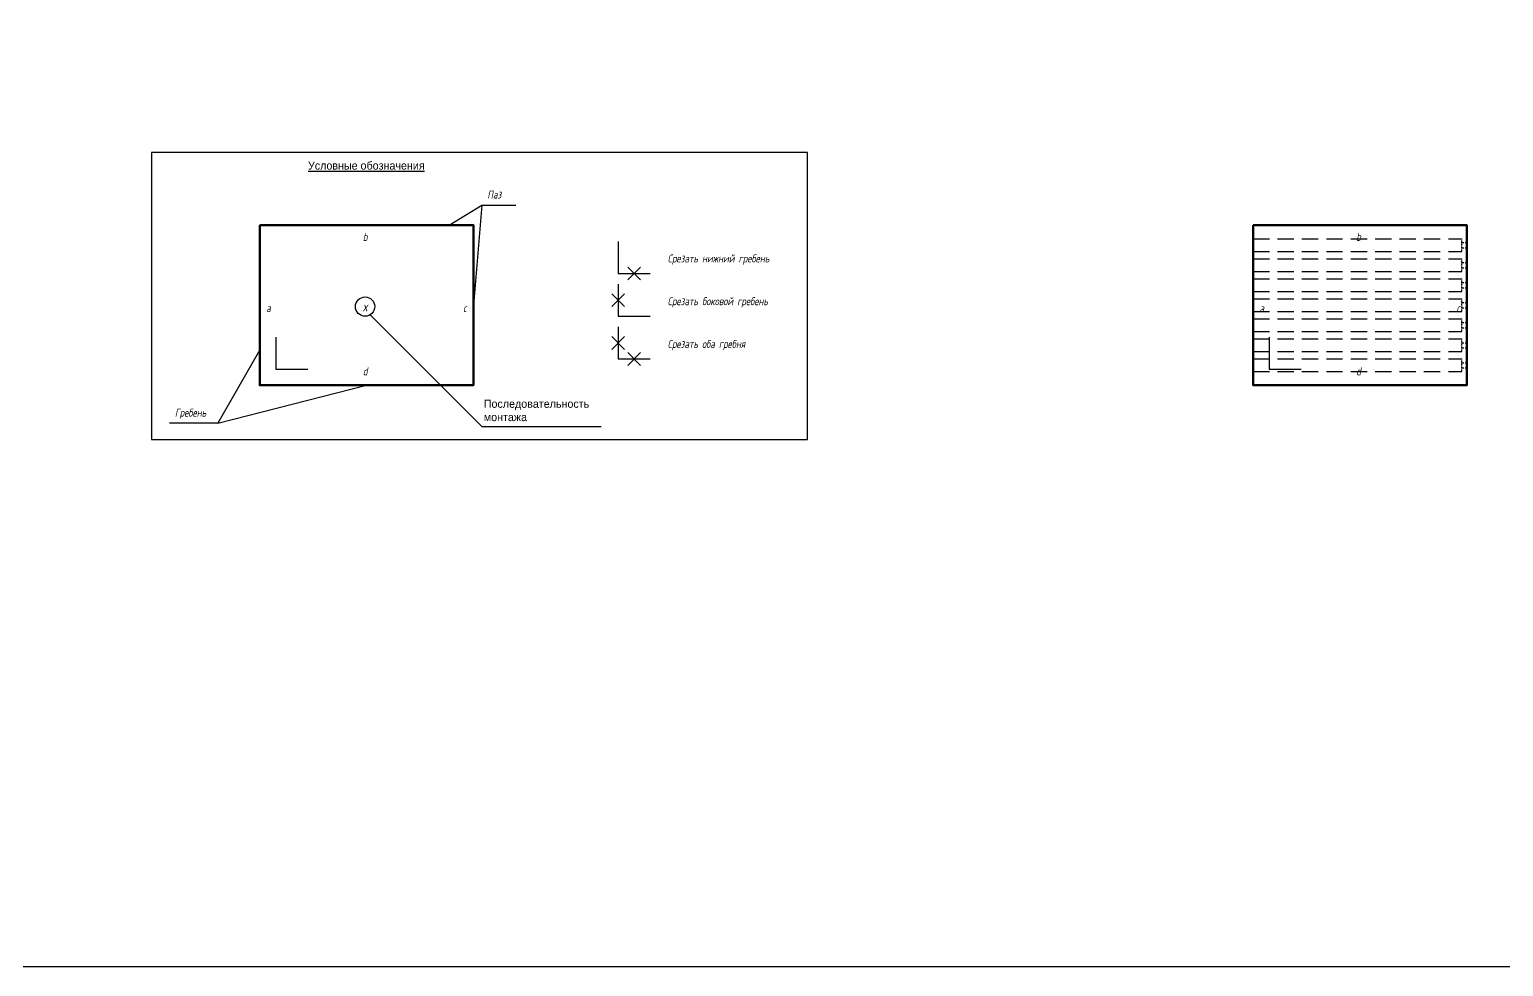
# Model space of a CAD drawing. Header units: millimetres. Extents: x 2143 to 79549, y -71394 to 24143.
# Drawn here: x 57029 to 61632, y -14645 to -11720 of the extents above; entities that cross this region are included whole.
import ezdxf
from ezdxf.enums import TextEntityAlignment as Align

# ---------------------------------------------------------------- set-up
doc = ezdxf.new("R2010")
doc.units = ezdxf.units.MM
doc.linetypes.add('DASHED', pattern=[19.05, 12.7, -6.35])
doc.layers.add('01 Перегородки', color=7, linetype='Continuous')
doc.layers.add('100 noprint', color=1, linetype='Continuous', plot=False)
doc.styles.get("Standard").update_dxf_attribs({"font": 'Ubuntu-R.ttf'})
doc.styles.add('ГОСТ-ISOCPEUR', font='isocpeui.ttf', dxfattribs={"width": 0.8})

# ---------------------------------------------------------------- blocks, each defined once
blk = doc.blocks.new('плита')
at = {"lineweight": 70}
blk.add_lwpolyline([(0, 500), (667, 500), (667, 0), (0, 0)], close=True, dxfattribs=at)
blk.add_lwpolyline([(50, 150), (50, 50), (150, 50)])
at = {"style": 'ГОСТ-ISOCPEUR', "width": 0.8}
for s, p in [('b', (329.1, 463.3)), ('a', (27.1, 241.2)), ('c', (640.6, 241.2)), ('d', (329.1, 43.5))]:
    blk.add_text(s, height=25, dxfattribs=at).set_placement(p, align=Align.MIDDLE)
blk = doc.blocks.new('подрезка')
for p, q in [((-20, 20), (20, -20)), ((20, 20), (-20, -20))]:
    blk.add_line(p, q)

msp = doc.modelspace()

# ---------------------------------------------------------------- linework, layer by layer
at = {"layer": '01 Перегородки'}
for p, q in [((58441.779, -12268.156), (58415.522, -12580.887)), ((57616.76, -12948.941), (58081.803, -12830.887))]:
    msp.add_line(p, q, dxfattribs=at)
for points in [[(58340.063, -12330.887), (58441.779, -12268.156), (58548.045, -12268.156)], [(58867.379, -12381.957), (58867.379, -12481.957), (58967.379, -12481.957)], [(58867.379, -12515.406), (58867.379, -12615.406), (58967.379, -12615.406)], [(58092.464, -12610.966), (58441.779, -12959.377), (58814.325, -12959.377)], [(58867.379, -12648.856), (58867.379, -12748.856), (58967.379, -12748.856)], [(60900.599, -12680.887), (60900.599, -12780.887), (61000.599, -12780.887)], [(57748.303, -12720.702), (57616.76, -12948.941), (57466.387, -12948.941)]]:
    msp.add_lwpolyline(points, dxfattribs=at)
at = {"layer": '01 Перегородки', "lineweight": 70}
msp.add_lwpolyline([(60850.599, -12330.887), (61517.599, -12330.887), (61517.599, -12830.887), (60850.599, -12830.887)], close=True, dxfattribs=at)
at = {"layer": '01 Перегородки'}
msp.add_circle((58076.987, -12585.266), 30, dxfattribs=at)
at = {"layer": '100 noprint', "linetype": 'DASHED', "ltscale": 4}
for p, q in [((60850.599, -12373.387), (61502.599, -12373.387)), ((60850.599, -12413.387), (61502.599, -12413.387)), ((60850.599, -12435.887), (61502.599, -12435.887)), ((60850.599, -12475.887), (61502.599, -12475.887)), ((60850.599, -12498.387), (61502.599, -12498.387)), ((60850.599, -12538.387), (61502.599, -12538.387)), ((60850.599, -12560.887), (61502.599, -12560.887)), ((60850.599, -12600.887), (61502.599, -12600.887)), ((60850.599, -12623.387), (61502.599, -12623.387)), ((60850.599, -12663.387), (61502.599, -12663.387)), ((60850.599, -12685.887), (61502.599, -12685.887)), ((60850.599, -12725.887), (61502.599, -12725.887)), ((60850.599, -12748.387), (61502.599, -12748.387)), ((60850.599, -12788.387), (61502.599, -12788.387))]:
    msp.add_line(p, q, dxfattribs=at)
at = {"layer": '100 noprint', "linetype": 'DASHED', "ltscale": 0.5}
for p, q in [((61502.599, -12413.387), (61502.599, -12373.387)), ((61502.599, -12385.387), (61517.599, -12385.387)), ((61502.599, -12401.387), (61517.599, -12401.387)), ((61502.599, -12475.887), (61502.599, -12435.887)), ((61502.599, -12447.887), (61517.599, -12447.887)), ((61502.599, -12463.887), (61517.599, -12463.887)), ((61502.599, -12538.387), (61502.599, -12498.387)), ((61502.599, -12510.387), (61517.599, -12510.387)), ((61502.599, -12526.387), (61517.599, -12526.387)), ((61502.599, -12600.887), (61502.599, -12560.887)), ((61502.599, -12572.887), (61517.599, -12572.887)), ((61502.599, -12588.887), (61517.599, -12588.887)), ((61502.599, -12663.387), (61502.599, -12623.387)), ((61502.599, -12635.387), (61517.599, -12635.387)), ((61502.599, -12651.387), (61517.599, -12651.387)), ((61502.599, -12725.887), (61502.599, -12685.887)), ((61502.599, -12697.887), (61517.599, -12697.887)), ((61502.599, -12713.887), (61517.599, -12713.887)), ((61502.599, -12788.387), (61502.599, -12748.387)), ((61502.599, -12760.387), (61517.599, -12760.387)), ((61502.599, -12776.387), (61517.599, -12776.387))]:
    msp.add_line(p, q, dxfattribs=at)
at = {"layer": '100 noprint', "color": 1}
for points in [[(54642.936, 24143.287), (54642.936, -14645.454), (77602.543, -14645.454), (77602.543, 24143.287)], [(57409.795, -12104.289), (57409.795, -13000.595), (59458.274, -13000.595), (59458.274, -12104.289)]]:
    msp.add_lwpolyline(points, close=True, dxfattribs=at)

# ---------------------------------------------------------------- block references
at = {"layer": '01 Перегородки'}
msp.add_blockref('плита', (57748.303, -12830.887), dxfattribs=at)
at = {"layer": '01 Перегородки', "color": 1}
for p in [(58917.379, -12481.957), (58867.379, -12565.406), (58867.379, -12698.856), (58917.379, -12748.856)]:
    msp.add_blockref('подрезка', p, dxfattribs=at)

# ---------------------------------------------------------------- texts
at = {"layer": '01 Перегородки', "linetype": 'Continuous', "style": 'ГОСТ-ISOCPEUR', "width": 0.8}
for s, p in [('Паз', (58458.753, -12248.024)), ('Срезать нижний гребень', (59022, -12447.529)), ('Срезать боковой гребень', (59022, -12580.978)), ('Срезать оба гребня', (59022, -12714.428)), ('Гребень', (57483.008, -12928.808))]:
    msp.add_text(s, height=25, dxfattribs=at).set_placement(p)
at = {"layer": '01 Перегородки', "style": 'ГОСТ-ISOCPEUR', "width": 0.8}
for s, height, p in [('b', 25, (61179.734, -12367.597)), ('x', 30, (58076.987, -12585.266)), ('a', 25, (60877.67, -12589.696)), ('c', 25, (61491.159, -12589.696)), ('d', 25, (61179.734, -12787.373))]:
    msp.add_text(s, height=height, dxfattribs=at).set_placement(p, align=Align.MIDDLE)
at = {"layer": '01 Перегородки', "char_height": 25, "width": 681.75406, "attachment_point": 1}
for s, insert in [('{\\LУсловные обозначения}', (57898.806, -12132.523)), ('{Последовательность\\Pмонтажа}', (58447.751, -12876.188))]:
    msp.add_mtext(s, dxfattribs=dict(at, insert=insert))

doc.saveas('drawing.dxf')
